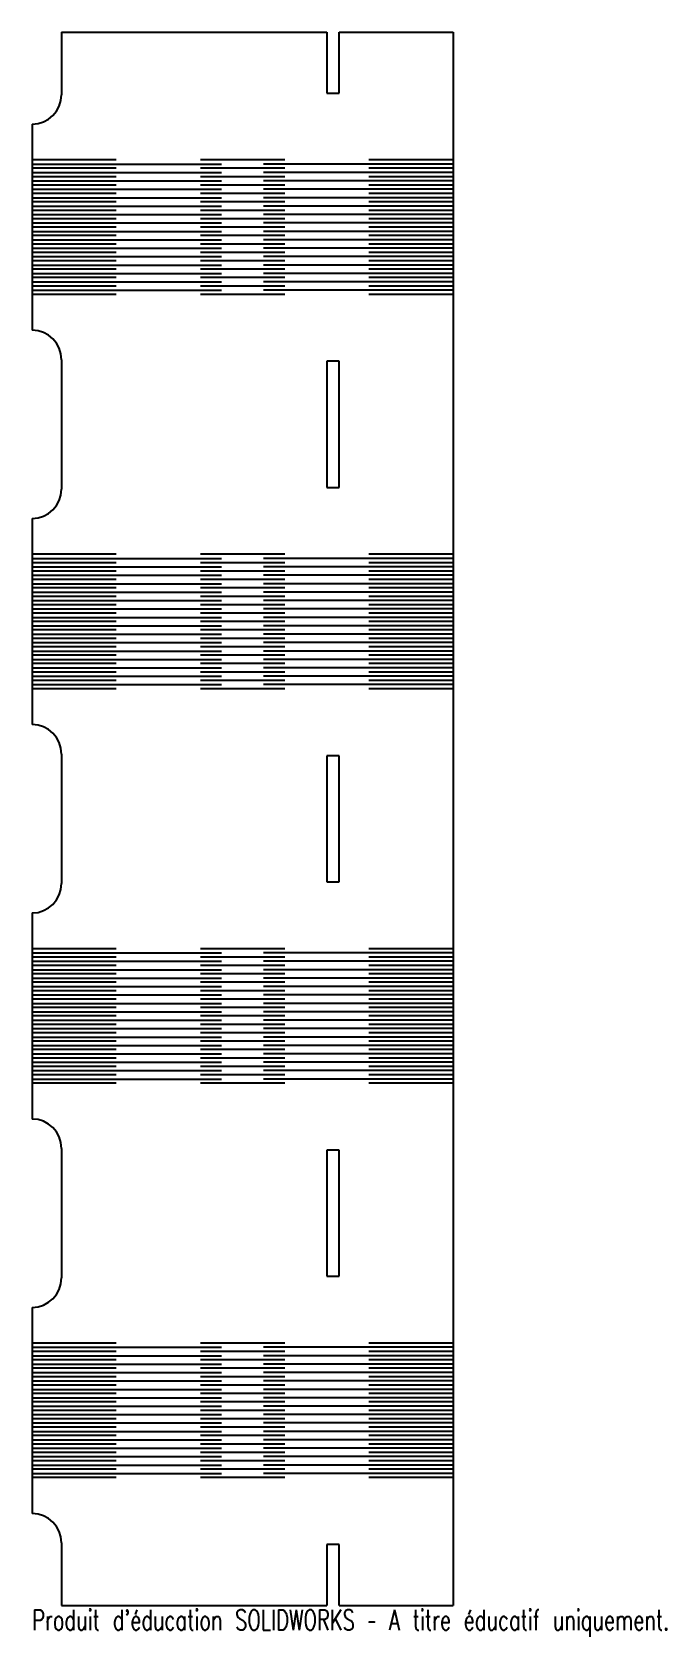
# Model space of a CAD drawing. Header units: millimetres. Extents: x -100 to 51, y -238 to 143.
import ezdxf

# ---------------------------------------------------------------- set-up
doc = ezdxf.new("R2010")
doc.units = ezdxf.units.MM
doc.styles.add('SLDTEXTSTYLE0', font='TXT', dxfattribs={"width": 0.7, "bigfont": 'bigfont'})

msp = doc.modelspace()

# ---------------------------------------------------------------- linework, layer by layer
at = {"color": 7, "linetype": 'Continuous', "lineweight": 25}
for p, q in [((-93, 143.27), (-93, 128.38)), ((-93, 143.27), (-30, 143.27)), ((-30, 143.27), (-30, 128.77)), ((-27.1, 128.77), (-27.1, 143.27)), ((-27.1, 143.27), (0, 143.27)), ((0, 143.27), (0, -230.82)), ((-30, 128.77), (-27.1, 128.77)), ((-100, 121.38), (-100, 72.39)), ((-93, 65.39), (-93, 34.61)), ((-27.1, 65), (-30, 65)), ((-30, 65), (-30, 35)), ((-27.1, 35), (-27.1, 65)), ((-30, 35), (-27.1, 35)), ((-100, 27.61), (-100, -21.38)), ((-93, -28.38), (-93, -59.16)), ((-27.1, -28.77), (-30, -28.77)), ((-30, -28.77), (-30, -58.77)), ((-27.1, -58.77), (-27.1, -28.77)), ((-30, -58.77), (-27.1, -58.77)), ((-100, -66.16), (-100, -115.15)), ((-93, -122.15), (-93, -152.93)), ((-27.1, -122.54), (-30, -122.54)), ((-30, -122.54), (-30, -152.54)), ((-27.1, -152.54), (-27.1, -122.54)), ((-30, -152.54), (-27.1, -152.54)), ((-100, -159.93), (-100, -208.92)), ((-93, -215.92), (-93, -230.82)), ((-27.1, -216.31), (-30, -216.31)), ((-30, -216.31), (-30, -230.82)), ((-27.1, -230.82), (-27.1, -216.31)), ((-93, -230.82), (-30, -230.82)), ((-27.1, -230.82), (0, -230.82))]:
    msp.add_line(p, q, dxfattribs=at)
at = {"color": 7, "linetype": 'Continuous'}
for p, q in [((-80, 112.89), (-100, 112.89)), ((-100, 111.89), (-55, 111.89)), ((-80, 110.89), (-100, 110.89)), ((-40, 112.89), (-60, 112.89)), ((-40, 110.89), (-60, 110.89)), ((0, 111.89), (-45, 111.89)), ((0, 112.89), (-20, 112.89)), ((0, 110.89), (-20, 110.89)), ((-100, 109.89), (-55, 109.89)), ((-80, 108.89), (-100, 108.89)), ((-80, 108.89), (-100, 108.89)), ((-100, 107.89), (-55, 107.89)), ((-100, 107.89), (-55, 107.89)), ((-80, 106.89), (-100, 106.89)), ((-40, 108.89), (-60, 108.89)), ((-40, 108.89), (-60, 108.89)), ((-40, 106.89), (-60, 106.89)), ((0, 109.89), (-45, 109.89)), ((0, 107.89), (-45, 107.89)), ((0, 107.89), (-45, 107.89)), ((0, 108.89), (-20, 108.89)), ((0, 108.89), (-20, 108.89)), ((0, 106.89), (-20, 106.89)), ((-100, 105.89), (-55, 105.89)), ((-80, 104.89), (-100, 104.89)), ((-100, 103.89), (-55, 103.89)), ((-40, 104.89), (-60, 104.89)), ((0, 105.89), (-45, 105.89)), ((0, 103.89), (-45, 103.89)), ((0, 104.89), (-20, 104.89)), ((-80, 102.89), (-100, 102.89)), ((-100, 101.89), (-55, 101.89)), ((-80, 100.89), (-100, 100.89)), ((-100, 99.89), (-55, 99.89)), ((-40, 102.89), (-60, 102.89)), ((-40, 100.89), (-60, 100.89)), ((0, 101.89), (-45, 101.89)), ((0, 99.89), (-45, 99.89)), ((0, 102.89), (-20, 102.89)), ((0, 100.89), (-20, 100.89)), ((-80, 98.89), (-100, 98.89)), ((-100, 97.89), (-55, 97.89)), ((-80, 96.89), (-100, 96.89)), ((-100, 95.89), (-55, 95.89)), ((-40, 98.89), (-60, 98.89)), ((-40, 96.89), (-60, 96.89)), ((0, 97.89), (-45, 97.89)), ((0, 95.89), (-45, 95.89)), ((0, 98.89), (-20, 98.89)), ((0, 96.89), (-20, 96.89)), ((-80, 94.89), (-100, 94.89)), ((-100, 93.89), (-55, 93.89)), ((-80, 92.89), (-100, 92.89)), ((-100, 91.89), (-55, 91.89)), ((-40, 94.89), (-60, 94.89)), ((-40, 92.89), (-60, 92.89)), ((0, 93.89), (-45, 93.89)), ((0, 91.89), (-45, 91.89)), ((0, 94.89), (-20, 94.89)), ((0, 92.89), (-20, 92.89)), ((-80, 90.89), (-100, 90.89)), ((-100, 89.89), (-55, 89.89)), ((-80, 88.89), (-100, 88.89)), ((-100, 87.89), (-55, 87.89)), ((-40, 90.89), (-60, 90.89)), ((-40, 88.89), (-60, 88.89)), ((0, 89.89), (-45, 89.89)), ((0, 87.89), (-45, 87.89)), ((0, 90.89), (-20, 90.89)), ((0, 88.89), (-20, 88.89)), ((-80, 86.89), (-100, 86.89)), ((-100, 85.89), (-55, 85.89)), ((-100, 85.89), (-55, 85.89)), ((-80, 84.89), (-100, 84.89)), ((-80, 84.89), (-100, 84.89)), ((-40, 86.89), (-60, 86.89)), ((-40, 84.89), (-60, 84.89)), ((-40, 84.89), (-60, 84.89)), ((0, 85.89), (-45, 85.89)), ((0, 85.89), (-45, 85.89)), ((0, 86.89), (-20, 86.89)), ((0, 84.89), (-20, 84.89)), ((0, 84.89), (-20, 84.89)), ((-100, 83.89), (-55, 83.89)), ((-80, 82.89), (-100, 82.89)), ((-100, 81.89), (-55, 81.89)), ((-80, 80.89), (-100, 80.89)), ((-40, 82.89), (-60, 82.89)), ((-40, 80.89), (-60, 80.89)), ((0, 83.89), (-45, 83.89)), ((0, 81.89), (-45, 81.89)), ((0, 82.89), (-20, 82.89)), ((0, 80.89), (-20, 80.89)), ((-80, 19.12), (-100, 19.12)), ((-40, 19.12), (-60, 19.12)), ((0, 19.12), (-20, 19.12)), ((-100, 18.12), (-55, 18.12)), ((-80, 17.12), (-100, 17.12)), ((-100, 16.12), (-55, 16.12)), ((-40, 17.12), (-60, 17.12)), ((0, 18.12), (-45, 18.12)), ((0, 16.12), (-45, 16.12)), ((0, 17.12), (-20, 17.12)), ((-80, 15.12), (-100, 15.12)), ((-80, 15.12), (-100, 15.12)), ((-100, 14.12), (-55, 14.12)), ((-100, 14.12), (-55, 14.12)), ((-80, 13.12), (-100, 13.12)), ((-100, 12.12), (-55, 12.12)), ((-40, 15.12), (-60, 15.12)), ((-40, 15.12), (-60, 15.12)), ((-40, 13.12), (-60, 13.12)), ((0, 14.12), (-45, 14.12)), ((0, 14.12), (-45, 14.12)), ((0, 12.12), (-45, 12.12)), ((0, 15.12), (-20, 15.12)), ((0, 15.12), (-20, 15.12)), ((0, 13.12), (-20, 13.12)), ((-80, 11.12), (-100, 11.12)), ((-100, 10.12), (-55, 10.12)), ((-80, 9.12), (-100, 9.12)), ((-100, 8.12), (-55, 8.12)), ((-40, 11.12), (-60, 11.12)), ((-40, 9.12), (-60, 9.12)), ((0, 10.12), (-45, 10.12)), ((0, 8.12), (-45, 8.12)), ((0, 11.12), (-20, 11.12)), ((0, 9.12), (-20, 9.12)), ((-80, 7.12), (-100, 7.12)), ((-100, 6.12), (-55, 6.12)), ((-80, 5.12), (-100, 5.12)), ((-100, 4.12), (-55, 4.12)), ((-40, 7.12), (-60, 7.12)), ((-40, 5.12), (-60, 5.12)), ((0, 6.12), (-45, 6.12)), ((0, 4.12), (-45, 4.12)), ((0, 7.12), (-20, 7.12)), ((0, 5.12), (-20, 5.12)), ((-80, 3.12), (-100, 3.12)), ((-100, 2.12), (-55, 2.12)), ((-80, 1.12), (-100, 1.12)), ((-100, 0.12), (-55, 0.12)), ((-40, 3.12), (-60, 3.12)), ((-40, 1.12), (-60, 1.12)), ((0, 2.12), (-45, 2.12)), ((0, 0.12), (-45, 0.12)), ((0, 3.12), (-20, 3.12)), ((0, 1.12), (-20, 1.12)), ((-80, -0.88), (-100, -0.88)), ((-100, -1.88), (-55, -1.88)), ((-80, -2.88), (-100, -2.88)), ((-40, -0.88), (-60, -0.88)), ((-40, -2.88), (-60, -2.88)), ((0, -1.88), (-45, -1.88)), ((0, -0.88), (-20, -0.88)), ((0, -2.88), (-20, -2.88)), ((-100, -3.88), (-55, -3.88)), ((-80, -4.88), (-100, -4.88)), ((-100, -5.88), (-55, -5.88)), ((-80, -6.88), (-100, -6.88)), ((-40, -4.88), (-60, -4.88)), ((-40, -6.88), (-60, -6.88)), ((0, -3.88), (-45, -3.88)), ((0, -5.88), (-45, -5.88)), ((0, -4.88), (-20, -4.88)), ((0, -6.88), (-20, -6.88)), ((-100, -7.88), (-55, -7.88)), ((-100, -7.88), (-55, -7.88)), ((-80, -8.88), (-100, -8.88)), ((-80, -8.88), (-100, -8.88)), ((-100, -9.88), (-55, -9.88)), ((-80, -10.88), (-100, -10.88)), ((-40, -8.88), (-60, -8.88)), ((-40, -8.88), (-60, -8.88)), ((-40, -10.88), (-60, -10.88)), ((0, -7.88), (-45, -7.88)), ((0, -7.88), (-45, -7.88)), ((0, -9.88), (-45, -9.88)), ((0, -8.88), (-20, -8.88)), ((0, -8.88), (-20, -8.88)), ((0, -10.88), (-20, -10.88)), ((-100, -11.88), (-55, -11.88)), ((-80, -12.88), (-100, -12.88)), ((-40, -12.88), (-60, -12.88)), ((0, -11.88), (-45, -11.88)), ((0, -12.88), (-20, -12.88)), ((-80, -74.65), (-100, -74.65)), ((-100, -75.65), (-55, -75.65)), ((-40, -74.65), (-60, -74.65)), ((0, -75.65), (-45, -75.65)), ((0, -74.65), (-20, -74.65)), ((-80, -76.65), (-100, -76.65)), ((-100, -77.65), (-55, -77.65)), ((-80, -78.65), (-100, -78.65)), ((-80, -78.65), (-100, -78.65)), ((-100, -79.65), (-55, -79.65)), ((-100, -79.65), (-55, -79.65)), ((-40, -76.65), (-60, -76.65)), ((-40, -78.65), (-60, -78.65)), ((-40, -78.65), (-60, -78.65)), ((0, -77.65), (-45, -77.65)), ((0, -79.65), (-45, -79.65)), ((0, -79.65), (-45, -79.65)), ((0, -76.65), (-20, -76.65)), ((0, -78.65), (-20, -78.65)), ((0, -78.65), (-20, -78.65)), ((-80, -80.65), (-100, -80.65)), ((-100, -81.65), (-55, -81.65)), ((-80, -82.65), (-100, -82.65)), ((-100, -83.65), (-55, -83.65)), ((-40, -80.65), (-60, -80.65)), ((-40, -82.65), (-60, -82.65)), ((0, -81.65), (-45, -81.65)), ((0, -83.65), (-45, -83.65)), ((0, -80.65), (-20, -80.65)), ((0, -82.65), (-20, -82.65)), ((-80, -84.65), (-100, -84.65)), ((-100, -85.65), (-55, -85.65)), ((-80, -86.65), (-100, -86.65)), ((-100, -87.65), (-55, -87.65)), ((-40, -84.65), (-60, -84.65)), ((-40, -86.65), (-60, -86.65)), ((0, -85.65), (-45, -85.65)), ((0, -87.65), (-45, -87.65)), ((0, -84.65), (-20, -84.65)), ((0, -86.65), (-20, -86.65)), ((-80, -88.65), (-100, -88.65)), ((-100, -89.65), (-55, -89.65)), ((-80, -90.65), (-100, -90.65)), ((-40, -88.65), (-60, -88.65)), ((-40, -90.65), (-60, -90.65)), ((0, -89.65), (-45, -89.65)), ((0, -88.65), (-20, -88.65)), ((0, -90.65), (-20, -90.65)), ((-100, -91.65), (-55, -91.65)), ((-80, -92.65), (-100, -92.65)), ((-100, -93.65), (-55, -93.65)), ((-80, -94.65), (-100, -94.65)), ((-40, -92.65), (-60, -92.65)), ((-40, -94.65), (-60, -94.65)), ((0, -91.65), (-45, -91.65)), ((0, -93.65), (-45, -93.65)), ((0, -92.65), (-20, -92.65)), ((0, -94.65), (-20, -94.65)), ((-100, -95.65), (-55, -95.65)), ((-80, -96.65), (-100, -96.65)), ((-100, -97.65), (-55, -97.65)), ((-80, -98.65), (-100, -98.65)), ((-40, -96.65), (-60, -96.65)), ((-40, -98.65), (-60, -98.65)), ((0, -95.65), (-45, -95.65)), ((0, -97.65), (-45, -97.65)), ((0, -96.65), (-20, -96.65)), ((0, -98.65), (-20, -98.65)), ((-100, -99.65), (-55, -99.65)), ((-80, -100.65), (-100, -100.65)), ((-100, -101.65), (-55, -101.65)), ((-100, -101.65), (-55, -101.65)), ((-80, -102.65), (-100, -102.65)), ((-80, -102.65), (-100, -102.65)), ((-40, -100.65), (-60, -100.65)), ((-40, -102.65), (-60, -102.65)), ((-40, -102.65), (-60, -102.65)), ((0, -99.65), (-45, -99.65)), ((0, -101.65), (-45, -101.65)), ((0, -101.65), (-45, -101.65)), ((0, -100.65), (-20, -100.65)), ((0, -102.65), (-20, -102.65)), ((0, -102.65), (-20, -102.65)), ((-100, -103.65), (-55, -103.65)), ((-80, -104.65), (-100, -104.65)), ((-100, -105.65), (-55, -105.65)), ((-80, -106.65), (-100, -106.65)), ((-40, -104.65), (-60, -104.65)), ((-40, -106.65), (-60, -106.65)), ((0, -103.65), (-45, -103.65)), ((0, -105.65), (-45, -105.65)), ((0, -104.65), (-20, -104.65)), ((0, -106.65), (-20, -106.65)), ((-80, -168.42), (-100, -168.42)), ((-100, -169.42), (-55, -169.42)), ((-80, -170.42), (-100, -170.42)), ((-100, -171.42), (-55, -171.42)), ((-40, -168.42), (-60, -168.42)), ((-40, -170.42), (-60, -170.42)), ((0, -169.42), (-45, -169.42)), ((0, -171.42), (-45, -171.42)), ((0, -168.42), (-20, -168.42)), ((0, -170.42), (-20, -170.42)), ((-80, -172.42), (-100, -172.42)), ((-80, -172.42), (-100, -172.42)), ((-100, -173.42), (-55, -173.42)), ((-100, -173.42), (-55, -173.42)), ((-80, -174.42), (-100, -174.42)), ((-100, -175.42), (-55, -175.42)), ((-40, -172.42), (-60, -172.42)), ((-40, -172.42), (-60, -172.42)), ((-40, -174.42), (-60, -174.42)), ((0, -173.42), (-45, -173.42)), ((0, -173.42), (-45, -173.42)), ((0, -175.42), (-45, -175.42)), ((0, -172.42), (-20, -172.42)), ((0, -172.42), (-20, -172.42)), ((0, -174.42), (-20, -174.42)), ((-80, -176.42), (-100, -176.42)), ((-100, -177.42), (-55, -177.42)), ((-80, -178.42), (-100, -178.42)), ((-40, -176.42), (-60, -176.42)), ((-40, -178.42), (-60, -178.42)), ((0, -177.42), (-45, -177.42)), ((0, -176.42), (-20, -176.42)), ((0, -178.42), (-20, -178.42)), ((-100, -179.42), (-55, -179.42)), ((-80, -180.42), (-100, -180.42)), ((-100, -181.42), (-55, -181.42)), ((-80, -182.42), (-100, -182.42)), ((-40, -180.42), (-60, -180.42)), ((-40, -182.42), (-60, -182.42)), ((0, -179.42), (-45, -179.42)), ((0, -181.42), (-45, -181.42)), ((0, -180.42), (-20, -180.42)), ((0, -182.42), (-20, -182.42)), ((-100, -183.42), (-55, -183.42)), ((-80, -184.42), (-100, -184.42)), ((-100, -185.42), (-55, -185.42)), ((-80, -186.42), (-100, -186.42)), ((-40, -184.42), (-60, -184.42)), ((-40, -186.42), (-60, -186.42)), ((0, -183.42), (-45, -183.42)), ((0, -185.42), (-45, -185.42)), ((0, -184.42), (-20, -184.42)), ((0, -186.42), (-20, -186.42)), ((-100, -187.42), (-55, -187.42)), ((-80, -188.42), (-100, -188.42)), ((-100, -189.42), (-55, -189.42)), ((-80, -190.42), (-100, -190.42)), ((-40, -188.42), (-60, -188.42)), ((-40, -190.42), (-60, -190.42)), ((0, -187.42), (-45, -187.42)), ((0, -189.42), (-45, -189.42)), ((0, -188.42), (-20, -188.42)), ((0, -190.42), (-20, -190.42)), ((-100, -191.42), (-55, -191.42)), ((-80, -192.42), (-100, -192.42)), ((-100, -193.42), (-55, -193.42)), ((-80, -194.42), (-100, -194.42)), ((-40, -192.42), (-60, -192.42)), ((-40, -194.42), (-60, -194.42)), ((0, -191.42), (-45, -191.42)), ((0, -193.42), (-45, -193.42)), ((0, -192.42), (-20, -192.42)), ((0, -194.42), (-20, -194.42)), ((-100, -195.42), (-55, -195.42)), ((-100, -195.42), (-55, -195.42)), ((-80, -196.42), (-100, -196.42)), ((-80, -196.42), (-100, -196.42)), ((-100, -197.42), (-55, -197.42)), ((-40, -196.42), (-60, -196.42)), ((-40, -196.42), (-60, -196.42)), ((0, -195.42), (-45, -195.42)), ((0, -195.42), (-45, -195.42)), ((0, -197.42), (-45, -197.42)), ((0, -196.42), (-20, -196.42)), ((0, -196.42), (-20, -196.42)), ((-80, -198.42), (-100, -198.42)), ((-100, -199.42), (-55, -199.42)), ((-80, -200.42), (-100, -200.42)), ((-40, -198.42), (-60, -198.42)), ((-40, -200.42), (-60, -200.42)), ((0, -199.42), (-45, -199.42)), ((0, -198.42), (-20, -198.42)), ((0, -200.42), (-20, -200.42))]:
    msp.add_line(p, q, dxfattribs=at)
at = {"color": 7, "linetype": 'Continuous', "lineweight": 25}
for centre, start, end in [((-100, 128.38), 270, 0), ((-100, 65.39), 0, 90), ((-100, 34.61), 270, 0), ((-100, -28.38), 0, 90), ((-100, -59.16), 270, 0), ((-100, -122.15), 0, 90), ((-100, -152.93), 270, 0), ((-100, -215.92), 0, 90)]:
    msp.add_arc(centre, 7, start, end, dxfattribs=at)

# ---------------------------------------------------------------- texts
at = {"color": 7, "linetype": 'Continuous', "insert": (-100, -231.84), "char_height": 4.8336, "attachment_point": 1, "style": 'SLDTEXTSTYLE0'}
msp.add_mtext("Produit d'éducation SOLIDWORKS – A titre éducatif uniquement.", dxfattribs=at)

doc.saveas('drawing.dxf')
